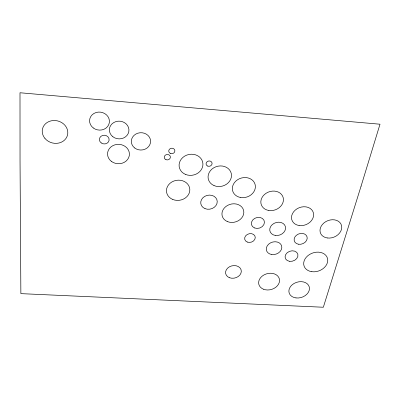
<?xml version="1.0" encoding="UTF-8"?>
<svg xmlns="http://www.w3.org/2000/svg" width="400" height="400" viewBox="0 0 400 400"><rect width="100%" height="100%" fill="white"/><g stroke="black" fill="none" stroke-linecap="round" stroke-linejoin="round"><path stroke-width="0.6" d="M361.085 186.115L323.34 307.245L20.87 293.635L20.04 161.31L20 92.755L380 124.215L361.085 186.115M44.94 138.41A12.885 11.33 14.6 0 0 66.88 136.87A12.885 11.33 14.6 0 0 53.22 120.535A12.885 11.33 14.6 0 0 44.94 138.41M172.725 199.45A11.725 10.085 -8.3 0 0 189.815 189.405A11.725 10.085 -8.3 0 0 171.855 181.985A11.725 10.085 -8.3 0 0 172.725 199.45M185.385 174.36A11.98 10.52 -11.1 0 0 202.93 163.935A11.98 10.52 -11.1 0 0 184.71 156.1A11.98 10.52 -11.1 0 0 185.385 174.36M214.01 185.575A11.82 10.2 -15.1 0 0 231.49 175.375A11.82 10.2 -15.1 0 0 213.815 167.77A11.82 10.2 -15.1 0 0 214.01 185.575M240.775 197.52A11.68 9.89 -17.5 0 0 255.025 184.175A11.68 9.89 -17.5 0 0 235.79 181.13A11.68 9.89 -17.5 0 0 240.775 197.52M268.86 210.48A11.52 9.53 -19.8 0 0 283.15 197.49A11.52 9.53 -19.8 0 0 264.395 194.575A11.52 9.53 -19.8 0 0 268.86 210.48M299.1 225.515A11.35 9.125 -21.5 0 0 313.415 212.925A11.35 9.125 -21.5 0 0 295.19 210.155A11.35 9.125 -21.5 0 0 299.1 225.515M327.235 237.96A11.21 8.78 -22.7 0 0 341.575 225.7A11.21 8.78 -22.7 0 0 323.82 223.05A11.21 8.78 -22.7 0 0 327.235 237.96M311.81 271.69A12.33 9.47 -19.8 0 0 327.525 258.495A12.33 9.47 -19.8 0 0 307.795 255.75A12.33 9.47 -19.8 0 0 311.81 271.69M295.98 297.92A10.5 7.925 -17.3 0 0 309.245 286.875A10.5 7.925 -17.3 0 0 292.285 284.695A10.5 7.925 -17.3 0 0 295.98 297.92M263.6 289.265A10.61 8.17 -15.4 0 0 279.545 280.735A10.61 8.17 -15.4 0 0 264.125 274.85A10.61 8.17 -15.4 0 0 263.6 289.265M229.505 277.725A7.96 6.26 -12.7 0 0 241.315 271.25A7.96 6.26 -12.7 0 0 229.48 266.785A7.96 6.26 -12.7 0 0 229.505 277.725M93.275 127.95A9.95 9.005 8.8 0 0 109.31 122.75A9.95 9.005 8.8 0 0 95.925 112.575A9.95 9.005 8.8 0 0 93.275 127.95M112.89 136.755A9.795 8.865 3.8 0 0 128.805 131.63A9.795 8.865 3.8 0 0 115.76 121.655A9.795 8.865 3.8 0 0 112.89 136.755M134.675 147.97A9.635 8.665 -1.5 0 0 150.425 142.935A9.635 8.665 -1.5 0 0 137.78 133.21A9.635 8.665 -1.5 0 0 134.675 147.97M111.48 161.435A10.945 9.7 2.4 0 0 129.265 155.78A10.945 9.7 2.4 0 0 114.695 144.905A10.945 9.7 2.4 0 0 111.48 161.435M227.41 221.585A11.06 9.195 -14.8 0 0 243.835 212.26A11.06 9.195 -14.8 0 0 227.415 205.49A11.06 9.195 -14.8 0 0 227.41 221.585M205.005 208.625A8.315 7.03 -12.3 0 0 217.24 201.535A8.315 7.03 -12.3 0 0 204.7 196.39A8.315 7.03 -12.3 0 0 205.005 208.625M275.355 235.44A8.065 6.495 -18.5 0 0 285.38 226.52A8.065 6.495 -18.5 0 0 272.255 224.62A8.065 6.495 -18.5 0 0 275.355 235.44M271.805 254.52A7.91 6.27 -17.2 0 0 281.62 245.89A7.91 6.27 -17.2 0 0 268.72 244.105A7.91 6.27 -17.2 0 0 271.805 254.52M289.58 261.33A6.585 5.145 -18.3 0 0 297.83 254.2A6.585 5.145 -18.3 0 0 287.165 252.75A6.585 5.145 -18.3 0 0 289.58 261.33M298.64 244.26A6.705 5.295 -19.9 0 0 307.07 236.915A6.705 5.295 -19.9 0 0 296.27 235.385A6.705 5.295 -19.9 0 0 298.64 244.26M254.51 227.945A6.655 5.435 -17 0 0 264.45 222.355A6.655 5.435 -17 0 0 254.7 218.37A6.655 5.435 -17 0 0 254.51 227.945M247.255 242.055A5.38 4.345 -15.5 0 0 255.265 237.57A5.38 4.345 -15.5 0 0 247.34 234.425A5.38 4.345 -15.5 0 0 247.255 242.055M170.425 153.44A3.08 2.745 -8 0 0 174.88 150.71A3.08 2.745 -8 0 0 170.135 148.695A3.08 2.745 -8 0 0 170.425 153.44M165.95 159.665A3.065 2.715 -7 0 0 170.375 156.955A3.065 2.715 -7 0 0 165.64 154.965A3.065 2.715 -7 0 0 165.95 159.665M207.645 166.055A3.03 2.65 -14.2 0 0 212.09 163.39A3.03 2.65 -14.2 0 0 207.515 161.44A3.03 2.65 -14.2 0 0 207.645 166.055M101.205 142.925A4.885 4.365 6 0 0 109.085 140.36A4.885 4.365 6 0 0 102.51 135.475A4.885 4.365 6 0 0 101.205 142.925"/></g></svg>
